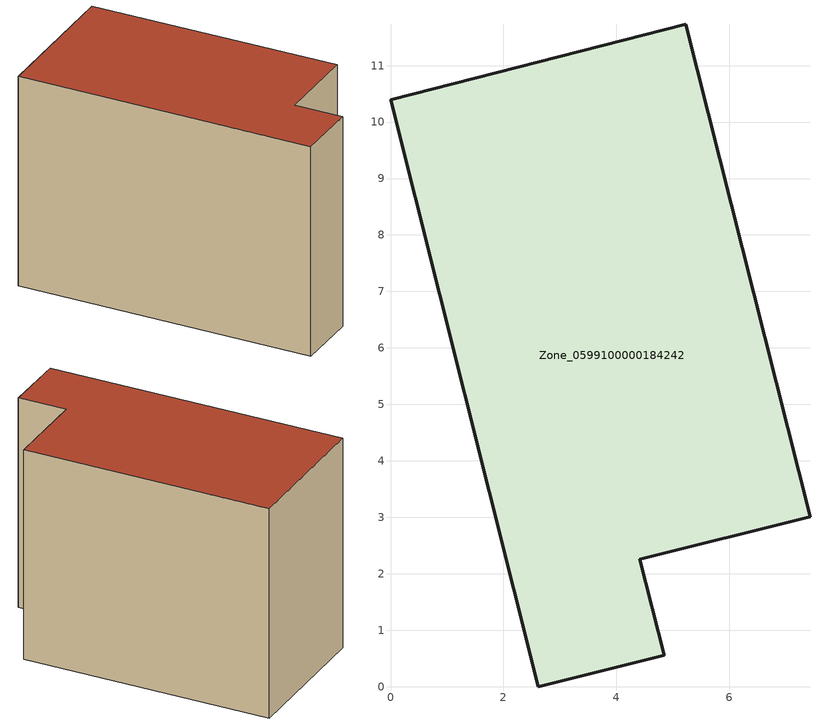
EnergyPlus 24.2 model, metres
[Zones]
Zone_0599100000184242
 floor ground (C_G): 0,10.39 5.23,11.73 7.43,3.01 4.42,2.26 4.85,0.56 2.62,0 z0
 wall outside (C_F): 2.62,0 4.85,0.56 4.42,2.26 7.43,3.01 5.23,11.73 0,10.39 2.62,0 z0:7.8
 roof outside (C_R): 5.23,11.73 0,10.39 2.62,0 4.85,0.56 4.42,2.26 7.43,3.01 z7.8
[BUILDING]
Pand.0599100000184242: North Axis=0; Terrain=City; Loads Convergence Tolerance Value=0.04; Temperature Convergence Tolerance Value=0.4; Solar Distribution=FullExterior; Maximum Number of Warmup Days=25; Minimum Number of Warmup Days=1
[Site:Location]
Rotterdam.The.Hague.AP_ZH_NLD Design_Conditions: Latitude=51.96; Longitude=4.45; Time Zone=1; Elevation=-4.5
[SITE:GROUNDTEMPERATURE:BUILDINGSURFACE]
18, 18, 18, 18, 18, 18, 18, 18, 18, 18, 18, 18
[MATERIAL] Thermal Absorptance=0.9; Solar Absorptance=0.7; Visible Absorptance=0.7
Name | Roughness | Thickness | Conductivity | Density | Specific Heat
G.TI.1975-1991 | MediumSmooth | 0.15 | 0.288461 | 540 | 1210
F.TI.1975-1991 | Rough | 0.3 | 0.230769 | 1920 | 840
R.TI.1975-1991 | MediumRough | 0.2 | 0.153846 | 1500 | 1000
[CONSTRUCTION]
C_G: G.TI.1975-1991
C_F: F.TI.1975-1991
C_R: R.TI.1975-1991
[ZONE]
Zone_0599100000184242: Type=1; Multiplier=1; Ceiling Height=Autocalculate; Volume=Autocalculate; Floor Area=autocalculate; Part of Total Floor Area=Yes
[ZONEINFILTRATION:DESIGNFLOWRATE]
Infil_Zone_0599100000184242: Zone or ZoneList or Space or SpaceList=Zone_0599100000184242; Schedule=AlwaysOn; Design Flow Rate Calculation Method=Flow/Area; Flow Rate per Floor Area=0.003; Constant Term Coefficient=1; Temperature Term Coefficient=0; Velocity Term Coefficient=0; Velocity Squared Term Coefficient=0
[HVACTEMPLATE:ZONE:IDEALLOADSAIRSYSTEM]
Zone_0599100000184242: Maximum Heating Supply Air Temperature=50; Minimum Cooling Supply Air Temperature=13; Maximum Heating Supply Air Humidity Ratio=0.0156; Minimum Cooling Supply Air Humidity Ratio=0.0077; Heating Limit=NoLimit; Cooling Limit=NoLimit; Dehumidification Control Type=ConstantSensibleHeatRatio; Cooling Sensible Heat Ratio=0.7; Dehumidification Setpoint=60; Humidification Control Type=None; Humidification Setpoint=30; Outdoor Air Method=None; Outdoor Air Flow Rate per Person=0.00944; Outdoor Air Flow Rate per Zone Floor Area=0; Outdoor Air Flow Rate per Zone=0; Demand Controlled Ventilation Type=None; Outdoor Air Economizer Type=NoEconomizer; Heat Recovery Type=None; Sensible Heat Recovery Effectiveness=0.7; Latent Heat Recovery Effectiveness=0.65
[ZONECONTROL:THERMOSTAT]
ThermostatControl_Zone_0599100000184242: Zone or ZoneList=Zone_0599100000184242; Control Type Schedule=DualSetpointControlType; Control 1=Thermostat_Zone_0599100000184242; Temperature Difference Between Cutout And Setpoint=0
[THERMOSTATSETPOINT:DUALSETPOINT]
Thermostat_Zone_0599100000184242: Heating Setpoint Temperature Schedule=HeatingSetpoint_Zone_0599100000184242; Cooling Setpoint Temperature Schedule=CoolingSetpoint_Zone_0599100000184242
[SCHEDULE:COMPACT]
HeatingSetpoint_Zone_0599100000184242: Through: 12/31, For: AllDays, Until: 24:00, 21
CoolingSetpoint_Zone_0599100000184242: Through: 12/31, For: AllDays, Until: 24:00, 24
DualSetpointControlType: Through: 12/31, For: AllDays, Until: 24:00, 4
AlwaysOn: Through: 12/31, For: AllDays, Until: 24:00, 1
